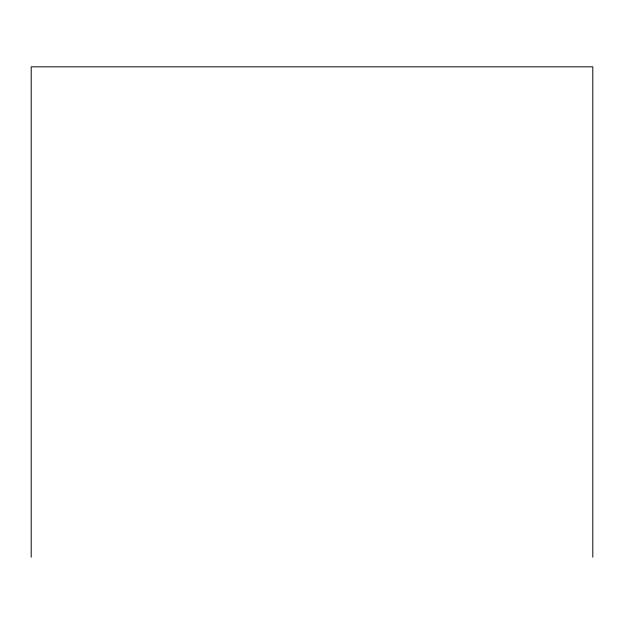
<?xml version="1.0" encoding="UTF-8"?>
<svg xmlns="http://www.w3.org/2000/svg" width="624" height="624" viewBox="0 0 624 624"><rect width="100%" height="100%" fill="white"/><g stroke="black" fill="none" stroke-linecap="round" stroke-linejoin="round"><path stroke-width="0.94" d="M592.8 557.17L592.8 66.83L31.2 66.83L31.2 557.17"/></g></svg>
